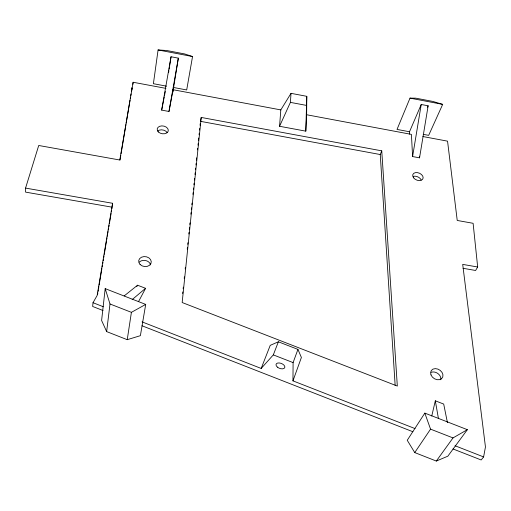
<?xml version="1.0" encoding="UTF-8"?>
<svg xmlns="http://www.w3.org/2000/svg" width="511" height="511" viewBox="0 0 511 511"><rect width="100%" height="100%" fill="white"/><g stroke="black" fill="none" stroke-linecap="round" stroke-linejoin="round"><path stroke-width="0.77" d="M165.922 88.377L133.128 82.258L119.798 160.013L38.721 145.488L25.569 188.099L25.55 192.117L112.139 207.191L111.877 208.763M415.073 428.595L292.956 380.861L293.103 362.599L297.939 349.396L278.374 341.795L270.236 345.353L261.178 368.444L142.09 321.892M306.632 114.745L306.785 96.324L291.015 93.341L280.814 109.91L279.562 126.281L305.802 131.155L306.632 114.745L411.419 134.387L412.594 156.558L419.537 157.842L428.141 105.803L421.224 104.487L409.509 131.761L409.63 134.118M305.802 131.155L306.785 96.324M279.562 126.281L290.401 102.379L291.015 93.341M25.569 188.099L112.567 203.282L97.16 295.447L93.015 302.71L92.644 306.466L103.011 310.516M182.67 293.512L182.829 291.928M183.162 288.753L183.328 287.163M184.228 278.438L184.388 276.847M185.212 268.914L185.372 267.33M187.262 249.081L187.422 247.49M187.754 244.322L187.914 242.731M188.821 234.006L188.981 232.416M189.313 229.241L189.472 227.657M189.805 224.482L189.964 222.898M190.871 214.166L191.031 212.582M191.363 209.408L191.523 207.824M191.855 204.649L192.015 203.059M192.922 194.333L193.081 192.749M193.414 189.575L193.573 187.984M193.905 184.81L194.065 183.225M194.397 180.051L194.557 178.467M194.972 174.5L195.132 172.91M195.464 169.735L195.624 168.151M195.956 164.976L196.115 163.392M196.448 160.218L196.69 157.835M197.514 149.902L197.674 148.311M198.006 145.143L198.166 143.553M198.498 140.378L198.741 138.002M199.073 134.827L199.233 133.237M199.565 130.062L199.724 128.478M200.056 125.304L200.216 123.719M201.225 117.441L182.165 302.531L397.322 386.06L381.749 150.847L201.225 117.441L200.619 120.558M112.222 206.412L112.567 203.282M105.189 288.632L101.606 320.474L106.646 331.594L127.233 339.681L140.384 335.67L145.705 304.409L105.189 288.632L109.999 303.981L106.646 331.594M131.902 87.592L131.436 91.578L132.138 88.531M132.892 84.251L133.128 82.258M280.814 109.91L173.082 89.719L168.981 111.468L161.661 110.114L171.038 56.753L178.333 58.145L173.612 87.496L186.694 89.949L192.538 56.542L184.688 53.949L166.688 50.506L158.084 49.95L153.396 83.702L166.522 86.167M127.233 339.681L131.404 312.336L145.705 304.409M168.662 72.23L168.898 70.684M169.135 69.138L169.371 67.586M169.614 66.04L171.038 56.753M172.552 93.002L173.082 89.719M412.594 156.558L421.224 104.487M97.563 294.496L97.825 292.918M98.086 291.347L98.348 289.775M98.61 288.204L98.872 286.626M99.14 285.055L101.37 271.686M101.632 270.115L101.893 268.537M102.155 266.966L102.417 265.394M102.685 263.823L102.947 262.245M103.209 260.674L103.471 259.103M103.733 257.531L103.995 255.954M104.257 254.382L106.492 241.013M106.754 239.442L107.016 237.864M107.278 236.293L107.54 234.721M107.802 233.15L108.064 231.572M108.326 230.001L108.594 228.43M108.856 226.852L109.118 225.281M109.38 223.709L111.085 213.483M111.347 211.912L111.609 210.34M120.008 160.032L120.8 155.312M121.062 153.734L125.393 127.776M125.661 126.198L125.923 124.627M126.185 123.049L129.992 100.233M130.254 98.661L130.516 97.09M130.784 95.512L131.046 93.941M168.981 111.468L178.333 58.145M453.021 448.965L481.17 459.977L483.61 456.923L485.45 446.959L462.704 264.391L477.67 267.004L473.109 223.301L457.23 220.458L447.553 141.157L422.846 136.526M172.597 92.887L173.612 87.496M161.661 110.114L164.248 96.918M164.548 95.365L165.309 91.482M431.75 416.024L435.315 400.809L443.701 404.067L447.438 422.648M292.956 380.861L301.394 357.47L297.939 349.396M261.178 368.444L273.315 354.896L278.374 341.795M395.15 385.39L380.248 154.533L381.749 150.847M423.229 134.336L428.672 135.358L442.686 104.378L432.855 101.434L415.775 98.169L410.001 98.125L397.028 129.417L409.509 131.761M427.515 107.24L428.141 105.803M138.647 301.42L145.584 288.325L137.561 285.215L124.211 295.901M136.827 286.588L137.561 285.215M477.67 267.004L475.607 270.479L463.062 268.294M424.833 413.112L407.241 440.278L414.747 452.58L436.317 461.05L447.847 456.189L467.348 429.674L424.833 413.112L430.549 429.144L453.008 437.914L467.348 429.674M414.747 452.58L430.549 429.144M436.317 461.05L453.008 437.914M132.183 299.593L145.584 288.325M200.465 121.337L380.248 154.533M290.401 102.379L306.319 105.381M158.084 49.95L192.538 56.542M410.001 98.125L442.686 104.378M273.315 354.896L293.103 362.599M109.999 303.981L131.404 312.336M93.015 302.71L103.171 306.677M455.007 445.739L483.61 456.923M142.026 325.782L412.875 431.731M435.315 400.809L438.419 418.42M419.442 156.257L419.537 157.842M413.329 176.372A5.455 3.705 23.3 0 1 421.166 179.981M431.22 372.334A6.573 5.084 33.3 0 1 438.048 373.662A6.573 5.084 33.3 0 1 440.795 379.737M139.305 262.143A6.298 4.976 8.1 0 1 145.833 260.591A6.298 4.976 8.1 0 1 150.553 264.902M157.618 131.103A5.589 3.916 9.9 0 1 167.167 132.585M413.591 177.834A5.474 3.705 23.2 0 0 422.635 179.265A5.474 3.705 23.2 0 0 417.519 172.629A5.474 3.705 23.2 0 0 413.591 177.834M430.984 374.857A6.611 5.091 33.2 0 0 441.555 378.708A6.611 5.091 33.2 0 0 437.87 369.089A6.611 5.091 33.2 0 0 430.984 374.857M158.467 132.01A5.615 3.916 9.9 0 0 167.972 131.685A5.615 3.916 9.9 0 0 161.795 125.891A5.615 3.916 9.9 0 0 158.467 132.01M140.078 264.474A6.33 4.982 8.2 0 0 150.86 263.67A6.33 4.982 8.2 0 0 143.961 256.586A6.33 4.982 8.2 0 0 140.078 264.474M277.435 367.147A4.663 2.612 21.4 0 0 284.774 367.601A4.663 2.612 21.4 0 0 279.095 362.944A4.663 2.612 21.4 0 0 277.435 367.147"/></g></svg>
